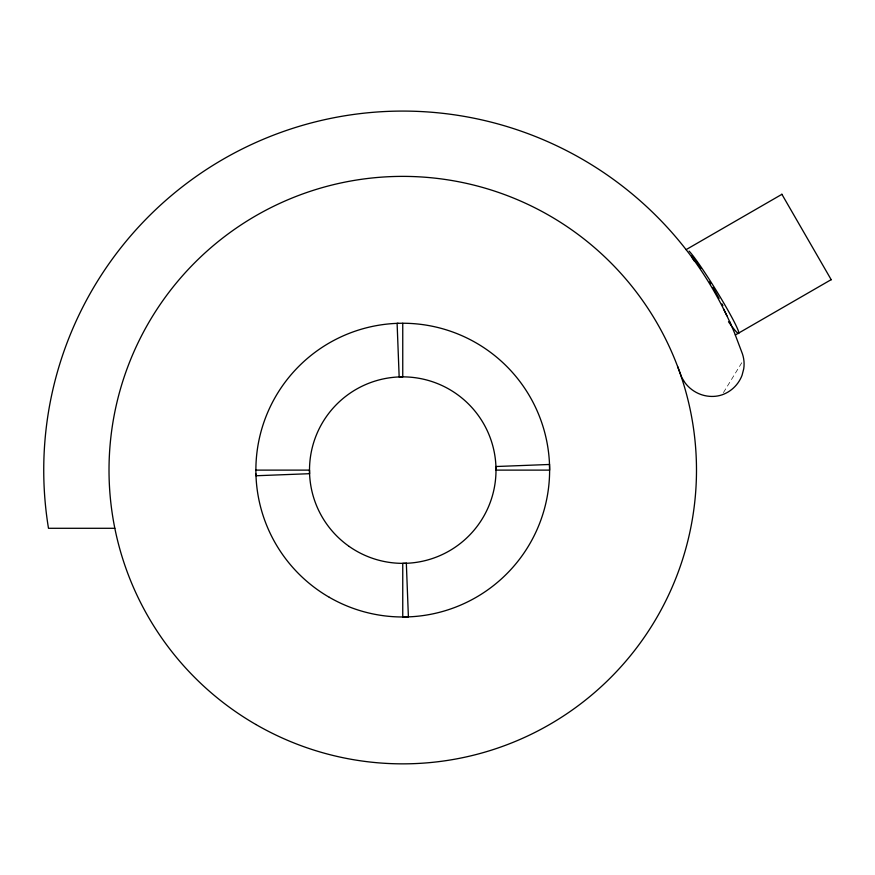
<?xml version="1.0" encoding="UTF-8"?>
<svg xmlns="http://www.w3.org/2000/svg" width="875" height="875" viewBox="0 0 875 875"><rect width="100%" height="100%" fill="white"/><g stroke="black" fill="none" stroke-linecap="round" stroke-linejoin="round"><path stroke-width="0.66" stroke-dasharray="4.38 3.28" d="M723.439 392.602L742.372 361.769"/><path stroke-width="1.31" d="M686.098 249.638L781.911 194.316M735.361 334.972L831.173 279.65M398.158 323.312L397.108 323.345L399.164 376.928L402.752 376.863L402.752 323.247M255.883 470.116L309.498 470.116L309.575 473.692L255.992 475.759L255.938 473.998M114.833 528.292L48.486 528.292A359.012 359.012 0 0 1 734.53 332.938L742.405 353.806A31.631 31.631 0 0 1 743.717 368.9L742.055 375.288A33.163 33.163 0 0 1 722.028 394.855C715.138 397.173 707.503 396.878 700.7 394.428A34.355 34.355 0 0 1 685.016 382.769L681.822 377.595L677.6 366.472M781.834 194.195L831.25 279.781M723.516 308.864L726.873 315.722M729.695 321.792L731.281 325.325M689.106 251.103A49.208 3.478 58.3 0 1 729.017 312.211A49.208 3.478 58.3 0 1 728.492 321.77M694.4 261.177A49.295 1.225 55.6 0 1 691.556 256.736M691.72 255.981A49.252 6.037 60.1 0 1 700.886 268.319M709.548 281.859A49.252 6.037 60.1 0 1 710.653 283.675M712.83 287.35A49.252 6.037 60.1 0 1 719.086 298.441M721.984 303.898A49.252 6.037 60.1 0 1 722.903 305.681M549.511 464.472L495.939 466.528L496.005 470.116L549.62 470.116L549.511 464.472M406.339 563.292L402.752 563.358L402.752 616.984L408.395 616.875L406.339 563.292M255.883 724.5A293.738 293.738 0 0 0 696.489 470.116A293.738 293.738 0 0 0 255.883 215.731A293.738 293.738 0 0 0 255.883 724.5M349.245 546.481A93.253 93.253 0 0 0 495.644 478.264A93.253 93.253 0 0 0 363.366 385.591A93.253 93.253 0 0 0 349.245 546.481M329.317 597.308A146.869 146.869 0 0 0 549.62 470.116A146.869 146.869 0 0 0 329.317 342.923A146.869 146.869 0 0 0 329.317 597.308"/></g></svg>
